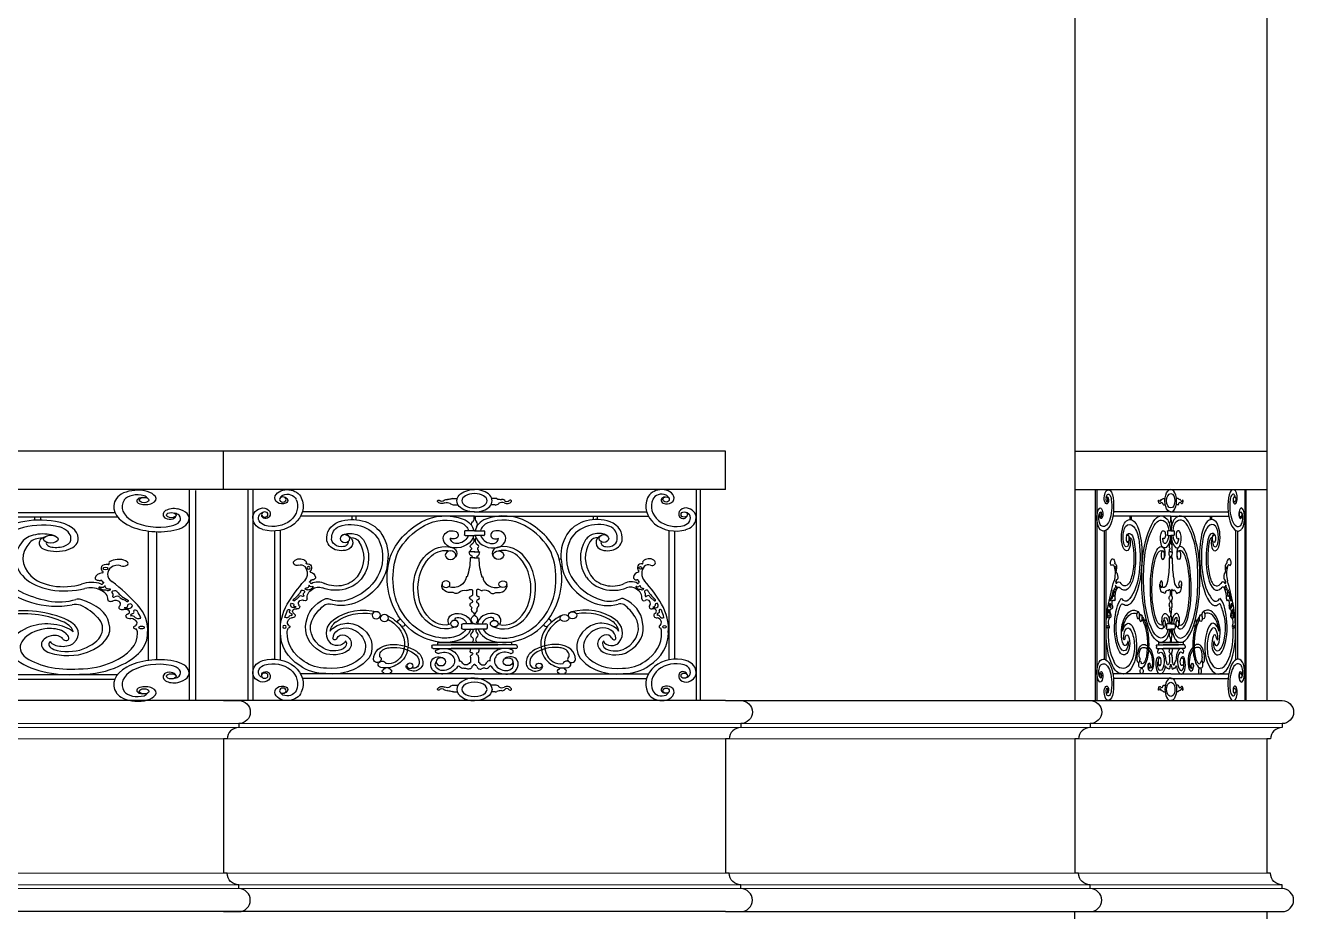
# Model space of a CAD drawing. Extents: x 185 to 567, y -69 to 170.
# Drawn here: x 257.541 to 260.845, y -15.636 to -13.326 of the extents above; entities that cross this region are included whole.
import ezdxf

# ---------------------------------------------------------------- set-up
doc = ezdxf.new("R2010")
doc.units = 0
doc.header["$LTSCALE"] = 0.25
doc.header["$MEASUREMENT"] = 0
doc.layers.get('0').update_dxf_attribs({"linetype": 'CONTINUOUS'})
for name, color, linetype in [('A-ELV 2', 21, 'CONTINUOUS'), ('A-ELV 6', 71, 'CONTINUOUS'), ('A-FerFroge', 156, 'CONTINUOUS')]:
    doc.layers.add(name, color=color, linetype=linetype)
doc.layers.add('A-KORNISH', color=8, linetype='CONTINUOUS', lineweight=9)

# ---------------------------------------------------------------- blocks, each defined once
blk = doc.blocks.new('htft')
blk.add_lwpolyline([(0, 0), (-0.04, 0, 1), (-0.04, -0.06), (-0.04, -0.07, -0.414214), (-0.01, -0.1), (0, -0.1)], format="xyb")
blk = doc.blocks.new('A$C50FD488D')
for p, q in [((0.209, -0.6483), (0.209, -0.1009)), ((0.2186, -0.0998), (0.2186, -0.6493)), ((1.1814, -0.0998), (1.1814, -0.6493)), ((1.191, -0.6483), (1.191, -0.1009)), ((0.6548, -0.123), (0.6628, -0.123)), ((0.7452, -0.123), (0.7372, -0.123)), ((0.6548, -0.1403), (0.6647, -0.1403)), ((0.7452, -0.1403), (0.7353, -0.1403)), ((0.7, -0.1578), (0.3264, -0.1578)), ((0.7, -0.1578), (1.0736, -0.1578)), ((0.7, -0.1694), (0.3225, -0.1694)), ((0.4338, -0.1694), (0.4338, -0.178)), ((0.4426, -0.1694), (0.4426, -0.1784)), ((0.7, -0.1694), (1.0775, -0.1694)), ((0.9574, -0.1694), (0.9574, -0.1784)), ((0.9662, -0.1694), (0.9662, -0.178)), ((0.2661, -0.2081), (0.2661, -0.5419)), ((0.2779, -0.2064), (0.2779, -0.5436)), ((0.6783, -0.2087), (0.6783, -0.2183)), ((0.7, -0.2072), (0.6798, -0.2072)), ((0.6798, -0.2197), (0.7, -0.2197)), ((0.7, -0.2072), (0.7202, -0.2072)), ((0.7202, -0.2197), (0.7, -0.2197)), ((0.7217, -0.2087), (0.7217, -0.2183)), ((1.1221, -0.2064), (1.1221, -0.5436)), ((1.1339, -0.2081), (1.1339, -0.5419)), ((0.7006, -0.2627), (0.6887, -0.2627)), ((0.695, -0.2742), (0.695, -0.2784)), ((0.6994, -0.2627), (0.7113, -0.2627)), ((0.705, -0.2742), (0.705, -0.2784)), ((0.5161, -0.2804), (0.5121, -0.2804)), ((0.7006, -0.2784), (0.6904, -0.2784)), ((0.6994, -0.2784), (0.7096, -0.2784)), ((0.8839, -0.2804), (0.8879, -0.2804)), ((0.5125, -0.2997), (0.5102, -0.2997)), ((0.8875, -0.2997), (0.8898, -0.2997)), ((0.6839, -0.3272), (0.6818, -0.3272)), ((0.7161, -0.3272), (0.7182, -0.3272)), ((0.6957, -0.3623), (0.6957, -0.3754)), ((0.7043, -0.3623), (0.7043, -0.3754)), ((0.6721, -0.4527), (0.6721, -0.4606)), ((0.7, -0.4498), (0.675, -0.4498)), ((0.7, -0.4498), (0.725, -0.4498)), ((0.7279, -0.4527), (0.7279, -0.4606)), ((0.675, -0.4635), (0.7, -0.4635)), ((0.725, -0.4635), (0.7, -0.4635)), ((0.6071, -0.508), (0.6071, -0.5113)), ((0.6101, -0.5051), (0.7, -0.5051)), ((0.6196, -0.4984), (0.7, -0.4984)), ((0.6196, -0.4984), (0.6196, -0.5051)), ((0.7, -0.4984), (0.6493, -0.4984)), ((0.7, -0.5051), (0.6493, -0.5051)), ((0.7, -0.4984), (0.7507, -0.4984)), ((0.7804, -0.4984), (0.7, -0.4984)), ((0.7, -0.5051), (0.7507, -0.5051)), ((0.7899, -0.5051), (0.7, -0.5051)), ((0.7804, -0.4984), (0.7804, -0.5051)), ((0.7929, -0.508), (0.7929, -0.5113)), ((0.6101, -0.5142), (0.7, -0.5142)), ((0.7, -0.5142), (0.6493, -0.5142)), ((0.6904, -0.5142), (0.6904, -0.5216)), ((0.7, -0.5142), (0.7507, -0.5142)), ((0.7899, -0.5142), (0.7, -0.5142)), ((0.7096, -0.5142), (0.7096, -0.5216)), ((0.6913, -0.5365), (0.6913, -0.5511)), ((0.7087, -0.5365), (0.7087, -0.5511)), ((0.6896, -0.5511), (0.6913, -0.5511)), ((0.7104, -0.5511), (0.7087, -0.5511)), ((0.7, -0.5806), (0.3225, -0.5806)), ((0.7, -0.5806), (1.0775, -0.5806)), ((0.7, -0.5922), (0.3264, -0.5922)), ((0.7, -0.5922), (1.0736, -0.5922)), ((0.6548, -0.6097), (0.6647, -0.6097)), ((0.7452, -0.6097), (0.7353, -0.6097)), ((0.6548, -0.627), (0.6628, -0.627)), ((0.7452, -0.627), (0.7372, -0.627))]:
    blk.add_line(p, q)
at = {"extrusion": (0, 0, -1)}
for centre, major_axis, ratio, start_param, end_param in [((0.2921, -0.1258), (-0.0261, 0), 0.986193, 0.359204, 1.773868), ((0.2934, -0.1324), (-0.0326, 0), 0.986193, 1.693369, 2.794993), ((0.7, -0.1293), (-0.0381, 0), 0.770201, 4.712389, 7.853982), ((0.2823, -0.1222), (0.0157, 0), 0.986193, 1.044957, 3.500797), ((0.2921, -0.1258), (0.014, 0), 0.986193, 3.500797, 4.101526), ((0.2934, -0.1324), (0.0205, 0), 0.986193, 4.240292, 5.936586), ((0.2858, -0.128), (-0.00887, 0), 0.986193, 1.609909, 4.186549), ((0.2625, -0.1436), (-0.0534, 0), 0.986193, 2.793121, 3.920657), ((0.2625, -0.1436), (-0.0655, 0), 0.986193, 2.793121, 3.920657), ((0.6222, -0.13), (-0.0028, 0), 0.986193, -0.347364, 2.45784), ((0.6295, -0.1254), (-0.00588, 0), 0.986193, 3.689898, 5.767627), ((0.6391, -0.1312), (-0.00547, 0), 0.986193, 0.548305, 1.353902), ((0.64, -0.1359), (0.0103, 0), 0.986193, 4.517077, 4.873859), ((0.6413, -0.1028), (0.0235, 0), 0.986193, 1.128208, 1.558447), ((0.6548, -0.1317), (0.00879, 0), 0.986193, 4.310092, 4.712389), ((0.7, -0.1293), (-0.0273, 0.0003), 0.684091, 4.704331, 7.845923), ((0.241, -0.1635), (0.0157, 0), 0.986193, 4.340517, 6.796357), ((0.6295, -0.1254), (-0.0114, 0), 0.986193, 4.153001, 5.767627), ((0.6406, -0.1429), (0.00954, 0), 0.986193, 4.147409, 5.443922), ((0.645, -0.138), (-0.00206, 0.00206), 1, 1.523847, 1.779943), ((0.6548, -0.1317), (0.00879, 0), 0.986193, 1.570796, 2.558971), ((0.2448, -0.173), (0.0261, 0), 0.986193, 2.925853, 4.340517), ((0.2448, -0.173), (0.014, 0), 0.986193, 3.739788, 4.340517), ((0.2447, -0.165), (0.00696, 0), 0.986193, 3.141593, 9.424778), ((0.6371, -0.2594), (0.092, 0), 0.986193, 4.113809, 5.142554), ((0.2516, -0.1742), (0.0326, 0), 0.986193, 1.904728, 3.006352), ((0.2516, -0.1742), (0.0205, 0), 0.986193, 1.904728, 3.601022), ((0.247, -0.1668), (0.00887, 0), 0.986193, 0.513172, 3.089812), ((0.2625, -0.1436), (-0.0534, 0), 0.986193, 3.920657, 5.048192), ((0.4243, -0.2245), (0.045, 0), 0.986193, 3.136144, 4.437415), ((0.4353, -0.2481), (-0.0711, 0), 0.986193, 1.239292, 2.685863), ((0.6371, -0.2594), (0.0807, 0), 0.986193, 4.113809, 5.142554), ((0.6588, -0.2128), (-0.04, 0), 0.986193, 2.000961, 2.99964), ((0.6844, -0.1751), (-0.0145, 0), 0.986193, 2.72718, 3.810715), ((0.2625, -0.1436), (-0.0655, 0), 0.986193, 3.920657, 5.048192), ((0.4243, -0.2245), (0.0343, 0), 0.986193, 3.117833, 4.149148), ((0.4308, -0.257), (-0.0667, 0), 0.986193, 1.189802, 2.81634), ((0.683, -0.3257), (-0.1734, 0), 0.986193, 0.307207, 0.972216), ((0.683, -0.3257), (0.1621, 0), 0.986193, 3.544055, 4.113809), ((0.6588, -0.2128), (-0.0287, 0), 0.986193, 2.000961, 2.94312), ((0.7044, -0.1907), (0.0109, 0), 0.986193, 2.526413, 3.810715), ((0.419, -0.2277), (0.0104, 0), 0.986193, 3.141593, 9.424778), ((0.4306, -0.2453), (0.0316, 0), 0.986193, 4.08399, 5.814843), ((0.4148, -0.2381), (-0.0213, 0), 0.986193, 1.766722, 4.073893), ((0.3935, -0.2713), (0.119, 0), 0.986193, -0.478494, 0.140238), ((0.6513, -0.2258), (-0.0189, 0), 0.986193, 0.23755, 1.917148), ((0.6541, -0.2182), (-0.0107, 0), 0.986193, 1.917148, 5.316293), ((0.6588, -0.2128), (0.04, 0), 0.986193, 0.177072, 1.662425), ((0.6588, -0.2128), (-0.0287, 0), 0.986193, 3.389621, 4.490786), ((0.6798, -0.2087), (0.00147, 0), 0.986193, 3.141593, 4.712389), ((0.6798, -0.2183), (0.00147, 0), 0.986193, 1.570796, 3.141593), ((0.411, -0.2282), (0.0318, 0), 0.986193, 1.02315, 3.250179), ((0.411, -0.2282), (0.0212, 0), 0.986193, 1.359839, 3.277918), ((0.4148, -0.2381), (0.0107, 0), 0.986193, -0.207114, 1.517375), ((0.4306, -0.2453), (0.021, 0), 0.986193, -1.540418, -0.468342), ((0.3646, -0.2783), (0.0949, 0), 0.986193, -0.468342, 0.502042), ((0.3646, -0.2783), (-0.1056, 0), 0.986193, 2.67325, 3.643635), ((0.3738, -0.2759), (-0.1269, 0), 0.986193, 2.81634, 3.559374), ((0.6575, -0.2273), (0.0253, 0), 0.986193, 1.662425, 3.379143), ((0.6618, -0.2272), (0.0138, 0), 0.986193, 1.325993, 3.162944), ((0.6833, -0.2323), (0.0155, 0), 0.986193, -0.501731, 0.918989), ((0.6372, -0.3587), (0, 0.1102), 0.634622, -1.455899, 0.198074), ((0.6441, -0.2665), (-0.0174, 0), 0.986193, 1.67343, 3.999532), ((0.6956, -0.2483), (0.00484, 0), 0.986193, 2.222604, 4.060581), ((0.6951, -0.2595), (0.00403, 0), 0.986193, 2.222604, 4.060581), ((0.691, -0.2542), (0.00273, 0), 0.986193, -0.918989, 0.918989), ((0.6364, -0.3304), (0, 0.168), 0.749863, 2.987054, 5.054443), ((0.7013, -0.2633), (-0.0127, 0), 0.986193, -1.050198, 0.054521), ((0.3143, -0.2907), (-0.0071, 0), 0.986193, 4.239124, 6.908824), ((0.3209, -0.2953), (0.0152, 0), 0.986193, 3.767232, 5.474069), ((0.2998, -0.3171), (0.0457, 0), 0.986193, -0.809116, -0.712984), ((0.3358, -0.2921), (0.00146, 0), 0.986193, 1.387681, 3.665061), ((0.3315, -0.2897), (-0.00351, 0), 0.986193, 2.51217, 3.665061), ((0.3376, -0.3017), (-0.00841, 0), 0.986193, 1.387681, 2.785357), ((0.3821, -0.2825), (0.1293, 0), 0.986193, 0.040903, 1.04538), ((0.5118, -0.2802), (0.1786, 0), 0.986193, -0.010351, 0.269948), ((0.3224, -0.3063), (-0.0107, 0), 0.986193, 1.097531, 2.553849), ((0.3036, -0.3187), (0.0334, 0), 0.986193, -0.587743, 0.619356), ((0.332, -0.3037), (-0.0144, 0), 0.986193, 2.785357, 3.792328), ((0.3445, -0.3136), (0.00147, 0), 0.986193, 1.906583, 3.426498), ((0.3456, -0.3139), (-0.00182, 0.00182), 1, 5.778964, 6.141834), ((0.3386, -0.3303), (0.0165, 0), 0.986193, -1.23501, -0.133651), ((0.3487, -0.3289), (-0.00629, 0), 0.986193, 3.007942, 4.929364), ((0.3985, -0.2966), (0.0669, 0), 0.986193, 0.502042, 2.015089), ((0.4005, -0.2989), (0.0534, 0), 0.986193, 0.481174, 2.075535), ((0.3828, -0.2799), (-0.117, 0), 0.986193, 3.559374, 4.361123), ((0.6534, -0.327), (0.0285, 0), 0.986193, 0.005829, 1.918893), ((0.6936, -0.5929), (-0.4456, 0), 0.986193, 0.456975, 0.619356), ((0.3437, -0.3407), (0.00156, 0), 0.986193, 2.393715, 4.557851), ((0.3389, -0.3451), (-0.00499, 0), 0.986193, 2.393715, 2.865382), ((0.3431, -0.3375), (0.00181, 0), 0.986193, -0.253663, 1.416259), ((0.3451, -0.3434), (-0.00147, 0), 0.986193, 4.095125, 6.006974), ((0.3466, -0.3366), (-0.00175, 0), 0.986193, -0.253663, 2.002078), ((0.36, -0.3641), (0.0243, 0), 0.986193, 4.095125, 5.362212), ((0.6372, -0.3581), (0, 0.1052), 0.664345, 2.792693, 4.826957), ((0.6481, -0.3501), (-0.0189, 0), 0.986193, 4.424307, 6.467477), ((0.6382, -0.3467), (0.00867, 0), 0.986193, 3.141593, 9.424778), ((0.2462, -0.3282), (0.0854, 0), 0.986193, 0.444529, 0.783696), ((0.3269, -0.3661), (-0.00411, 0), 0.986193, 0.444529, 3.917405), ((0.3359, -0.3583), (0.00328, 0), 0.986193, 1.056125, 3.391753), ((0.3327, -0.3493), (-0.0083, 0), 0.986193, 3.078791, 4.711877), ((0.3629, -0.3816), (-0.0264, 0), 0.986193, -0.122631, 0.984654), ((0.341, -0.3672), (-0.00708, 0), 0.986193, 1.056125, 1.960136), ((0.3461, -0.3481), (0.00514, 0), 0.986193, 1.224743, 3.000432), ((0.3617, -0.373), (-0.0219, 0), 0.986193, 0.60362, 0.944428), ((0.3483, -0.3542), (-0.00144, 0), 0.986193, 1.218517, 4.325141), ((0.3617, -0.373), (0.0189, 0), 0.986193, 3.923198, 5.156681), ((0.6777, -0.3759), (0.014, 0), 0.986193, 3.787884, 5.054616), ((0.6841, -0.3565), (-0.0067, 0), 0.986193, 3.987504, 4.964118), ((0.6917, -0.365), (-0.00484, 0), 0.986193, 0.845912, 2.529622), ((0.3271, -0.4011), (0.0209, 0), 0.986193, 3.756501, 4.081862), ((0.3066, -0.3735), (0.0138, 0), 0.986193, 0.400155, 0.940269), ((0.3231, -0.3804), (-0.00404, 0), 0.986193, 0.400155, 2.512824), ((0.3279, -0.3769), (0.00194, 0), 0.986193, -0.597423, 2.512824), ((0.3343, -0.3726), (-0.00575, 0), 0.986193, -0.597423, 0.701205), ((0.3323, -0.3853), (0.00445, 0), 0.986193, -0.122631, 2.184426), ((0.4137, -0.4531), (-0.0791, 0), 0.986193, 0.094175, 1.069333), ((0.3793, -0.3901), (0.00656, 0), 0.986193, 4.127294, 5.247131), ((0.4068, -0.3443), (0.0474, 0), 0.986193, 1.219531, 2.105538), ((0.6599, -0.3629), (-0.00819, 0), 0.986193, 3.762001, 5.60071), ((0.6934, -0.3825), (0.00433, 0), 0.986193, 1.875147, 4.408038), ((0.6904, -0.3729), (-0.00589, 0), 0.986193, 3.583441, 4.408038), ((0.4242, -0.4623), (0.1454, 0), 0.986193, 3.070847, 3.598568), ((0.3086, -0.4016), (-0.00766, 0), 0.986193, -0.544841, 0.757911), ((0.3031, -0.4013), (-0.00496, 0), 0.986193, 1.545099, 3.312198), ((0.3085, -0.3882), (-0.00191, 0), 0.986193, 3.7565, 6.59316), ((0.3112, -0.4027), (0.00326, 0), 0.986193, 1.079241, 3.312198), ((0.3154, -0.4058), (-0.00536, 0), 0.986193, 2.583833, 4.9735), ((0.3302, -0.3967), (-0.0121, 0), 0.986193, -0.557759, 0.436551), ((0.3256, -0.3946), (0.00706, 0), 0.986193, 3.578144, 5.326019), ((0.4591, -0.4875), (0.1219, 0), 0.986193, 3.626248, 3.961743), ((0.3829, -0.4142), (-0.0164, 0), 0.986193, 1.131987, 1.889406), ((0.4107, -0.3311), (-0.0723, 0), 0.986193, 4.186973, 5.030999), ((0.6963, -0.4005), (-0.00587, 0), 0.986193, -0.780965, 0.780965), ((0.6906, -0.3915), (0.00524, 0), 0.986193, -1.266445, 1.266445), ((0.4249, -0.4637), (-0.1398, 0), 0.986193, 0.223137, 0.363351), ((0.2968, -0.4152), (-0.00258, 0), 0.986193, 0.190764, 3.677531), ((0.3022, -0.4183), (-0.00375, 0), 0.986193, -1.206139, 0.535939), ((0.2993, -0.4259), (-0.00441, 0), 0.986193, 1.935454, 3.61259), ((0.3074, -0.4023), (-0.00629, 0), 0.986193, 3.685922, 5.738345), ((0.3122, -0.4176), (0.00705, 0), 0.986193, 2.192956, 4.9735), ((0.46, -0.5116), (-0.0986, 0), 0.986193, 0.847252, 1.876614), ((0.46, -0.5116), (-0.091, 0), 0.986193, 0.847252, 1.775558), ((0.4869, -0.4275), (0.00925, 0), 0.986193, 3.141593, 9.424778), ((0.6868, -0.4098), (0.00756, 0), 0.986193, -0.780965, -0.059676), ((0.706, -0.4126), (0.0121, 0), 0.986193, 2.301082, 3.417667), ((0.6942, -0.4256), (0.0055, 0), 0.986193, -0.84051, 0.965496), ((0.2922, -0.4288), (-0.00571, 0), 0.986193, 3.508652, 5.408534), ((0.3069, -0.4463), (0.0127, 0), 0.986193, 2.444401, 4.409658), ((0.3022, -0.4326), (-0.00495, 0), 0.986193, 0.367059, 1.782679), ((0.3044, -0.4283), (-0.00631, 0), 0.986193, 2.192956, 4.91313), ((0.4093, -0.4607), (0.0653, 0), 0.986193, 2.176291, 3.613177), ((0.4259, -0.4735), (-0.0471, 0), 0.986193, -0.551208, 0.847252), ((0.5044, -0.435), (0.00925, 0), 0.986193, 3.141593, 9.424778), ((0.46, -0.5116), (0.0986, 0), 0.986193, -1.051426, -0.604473), ((0.46, -0.5116), (0.091, 0), 0.986193, -0.95037, -0.604473), ((0.5419, -0.4474), (-0.00969, 0), 0.986193, 0.203134, 1.344916), ((0.6613, -0.4415), (-0.0187, 0), 0.986193, -0.611101, 1.440214), ((0.6625, -0.4377), (0.00464, 0), 0.986193, 1.87872, 4.710272), ((0.6629, -0.4536), (0.031, 0), 0.986193, 4.581806, 6.159658), ((0.6628, -0.4536), (0.0208, 0), 0.986193, 4.699759, 6.096997), ((0.7035, -0.4388), (-0.0108, 0), 0.986193, -0.769176, 0.965496), ((0.2876, -0.4578), (0.0038, 0), 0.986193, 3.141593, 9.424778), ((0.2959, -0.4577), (0.00362, 0), 0.986193, -1.200664, 1.691177), ((0.4093, -0.4607), (0.0759, 0), 0.986193, 2.176291, 3.342001), ((0.4259, -0.4735), (0.0395, 0), 0.986193, 3.247905, 3.988844), ((0.4246, -0.4926), (-0.0447, 0), 0.986193, 0.555033, 2.128552), ((0.4116, -0.5096), (0.0662, 0), 0.986193, -0.984044, 0.45567), ((0.4724, -0.5031), (0.0836, 0), 0.986193, -0.604473, 0.213243), ((0.5419, -0.4474), (0.00969, 0), 0.986193, 0.579329, 1.596479), ((0.675, -0.4527), (0.00294, 0), 0.986193, 3.141593, 4.712389), ((0.6938, -0.4481), (0.00262, 0), 0.986193, -0.769176, 0.769176), ((0.3853, -0.4756), (0.1062, 0), 0.986193, 2.22596, 3.172079), ((0.3854, -0.4756), (0.0917, 0), 0.986193, 2.216856, 3.176603), ((0.3217, -0.4709), (0.028, 0), 0.986193, 3.087824, 3.501086), ((0.4208, -0.4878), (-0.0279, 0), 0.986193, 0.006108, 1.81447), ((0.4143, -0.4918), (0.0135, 0), 0.986193, 3.494217, 5.041103), ((0.4116, -0.5096), (-0.0517, 0), 0.986193, 1.883649, 3.597263), ((0.4724, -0.5031), (-0.0759, 0), 0.986193, 2.537119, 3.56788), ((0.6447, -0.4482), (0.0501, 0), 0.986193, 0.31332, 1.348449), ((0.6504, -0.4512), (0.0333, 0), 0.986193, 0.38402, 1.030313), ((0.675, -0.4606), (-0.00294, 0), 0.986193, 4.712389, 6.283185), ((0.6997, -0.4788), (-0.00775, 0), 0.986193, -0.81588, 0.81588), ((0.689, -0.4676), (0.0079, 0), 0.986193, -0.546224, 0.81588), ((0.4021, -0.4879), (-0.0193, 0), 0.986193, 3.502327, 5.731977), ((0.3972, -0.4873), (0.00434, 0), 0.986193, -0.037495, 3.068222), ((0.4067, -0.5019), (0.0153, 0), 0.986193, -0.500246, 1.018559), ((0.4067, -0.5019), (-0.026, 0), 0.986193, 2.049556, 4.160152), ((0.6877, -0.4914), (0.00973, 0), 0.986193, -0.81588, 0.81588), ((0.3943, -0.4821), (0.0389, 0), 0.986193, 1.018559, 2.176291), ((0.5195, -0.5424), (-0.0388, 0), 0.986193, -0.010266, 1.508225), ((0.5198, -0.5432), (-0.0319, 0), 0.986193, 1.15152, 1.500262), ((0.5243, -0.5808), (-0.0781, 0), 0.986193, 1.477321, 2.262749), ((0.5243, -0.5808), (-0.0704, 0), 0.986193, 1.477321, 2.262749), ((0.6101, -0.508), (0.00294, 0), 0.986193, 3.141593, 4.712389), ((0.6101, -0.5113), (-0.00294, 0), 0.986193, 4.712389, 6.283185), ((0.6335, -0.5468), (0.0332, 0), 0.986193, 4.187766, 6.285251), ((0.3943, -0.4821), (0.0496, 0), 0.986193, 1.018559, 2.176291), ((0.3915, -0.4865), (-0.081, 0), 0.986193, 3.748469, 4.870759), ((0.5144, -0.5326), (-0.02, 0), 0.986193, -0.153938, 1.183318), ((0.4992, -0.5119), (-0.0556, 0), 0.986193, 3.300043, 4.143488), ((0.5501, -0.55), (0.0298, 0), 0.986193, -0.875887, -0.023874), ((0.5501, -0.55), (-0.0375, 0), 0.986193, 2.265705, 3.10214), ((0.6209, -0.5218), (-0.00525, 0), 0.986193, 4.527174, 6.98995), ((0.6335, -0.5468), (-0.0233, 0), 0.986193, 1.046173, 3.586786), ((0.695, -0.5214), (0.00463, 0), 0.986193, 1.620238, 3.108149), ((0.6976, -0.5357), (-0.00637, 0), 0.986193, -0.119702, 1.112412), ((0.6938, -0.528), (-0.00233, 0), 0.986193, 2.029181, 4.254004), ((0.2516, -0.5758), (-0.0326, 0), 0.986193, 0.13524, 1.236864), ((0.2625, -0.6064), (0.0655, 0), 0.986193, 4.376586, 5.504121), ((0.2625, -0.6064), (0.0534, 0), 0.986193, 4.376586, 5.504121), ((0.3775, -0.4944), (-0.072, 0), 0.986193, 4.695569, 5.430246), ((0.3915, -0.4868), (0.0953, 0), 0.986193, 0.581027, 1.717764), ((0.4892, -0.5422), (-0.00856, 0), 0.986193, 2.258777, 6.210372), ((0.4995, -0.5557), (-0.00856, 0), 0.986193, -1.220497, 2.8792), ((0.5138, -0.5305), (-0.0241, 0), 0.986193, 4.01445, 4.96415), ((0.4992, -0.5119), (-0.0479, 0), 0.986193, 3.629804, 4.033873), ((0.566, -0.5518), (-0.0143, 0), 0.986193, 2.957403, 4.232351), ((0.566, -0.5518), (0.0219, 0), 0.986193, -0.154706, 1.090758), ((0.6303, -0.5559), (0.0253, 0), 0.986193, 1.521268, 3.60072), ((0.6223, -0.5518), (-0.0163, 0), 0.986193, 0.44789, 2.354725), ((0.6309, -0.5559), (0.0159, 0), 0.986193, 1.544729, 3.589483), ((0.6682, -0.5516), (-0.00509, 0), 0.986193, 1.277223, 2.908786), ((0.6815, -0.5485), (0.00856, 0), 0.986193, 0.31267, 2.908786), ((0.2516, -0.5758), (0.0205, 0), 0.986193, 2.682163, 4.378457), ((0.2625, -0.6064), (-0.0655, 0), 0.986193, 2.362528, 3.490064), ((0.3775, -0.4944), (-0.0865, 0), 0.986193, 4.712389, 5.430246), ((0.5067, -0.5257), (0.0397, 0), 0.986193, 0.971295, 1.828835), ((0.4978, -0.5619), (0.0086, 0), 0.986193, 0.273969, 1.011735), ((0.5225, -0.5619), (-0.0086, 0), 0.986193, -1.011735, -0.273969), ((0.5604, -0.5612), (0.00859, 0), 0.986193, 2.449744, 4.261139), ((0.56, -0.5594), (0.00684, 0), 0.986193, 3.141593, 9.424778), ((0.5677, -0.5552), (-0.0181, 0), 0.986193, 4.232351, 5.591336), ((0.5677, -0.5552), (0.0104, 0), 0.986193, 1.090758, 1.92466), ((0.6306, -0.5454), (-0.0265, 0), 0.986193, 3.586786, 4.686322), ((0.6319, -0.5465), (0.0348, 0), 0.986193, 0.432203, 1.57951), ((0.6335, -0.5468), (0.0233, 0.0233), 1, 1.165751, 1.225211), ((0.6629, -0.5649), (0.00605, 0), 0.986193, -1.339211, -0.50515), ((0.675, -0.5583), (0.00781, 0), 0.986193, 1.353928, 2.636442), ((0.6789, -0.5753), (0.00989, 0), 0.986193, 4.495521, 5.311814), ((0.6873, -0.5607), (-0.00726, 0), 0.986193, 3.205723, 5.116798), ((0.6979, -0.5614), (0.00336, 0), 0.986193, 3.205723, 4.562542), ((0.6971, -0.5559), (-0.00221, 0), 0.986193, 3.148587, 4.562542), ((0.7005, -0.5558), (0.000869, 0.000869), 1, 3.843332, 5.068991), ((0.2448, -0.577), (-0.0261, 0), 0.986193, -1.198924, 0.21574), ((0.2448, -0.577), (-0.014, 0), 0.986193, -1.198924, -0.598195), ((0.241, -0.5865), (-0.0157, 0), 0.986193, 2.628421, 5.084261), ((0.2447, -0.585), (0.00696, 0), 0.986193, 3.141593, 9.424778), ((0.247, -0.5832), (-0.00887, 0), 0.986193, 0.05178, 2.628421), ((0.2625, -0.6064), (0.0534, 0), 0.986193, -0.779064, 0.348471), ((0.5049, -0.5732), (0.00492, 0), 0.986193, 2.129858, 4.153328), ((0.5001, -0.5809), (-0.00425, 0), 0.986193, 2.129858, 3.088852), ((0.5201, -0.5809), (-0.00425, 0), 0.986193, 0.05274, 1.011735), ((0.5153, -0.5732), (-0.00492, 0), 0.986193, 2.129858, 4.153328), ((0.7, -0.6207), (-0.0381, 0), 0.770201, 7.853982, 10.995574), ((0.7, -0.6207), (-0.0273, 0.0003), 0.684091, 1.562738, 4.704331), ((0.2823, -0.6278), (-0.0157, 0), 0.986193, -0.359204, 2.096636), ((0.284, -0.6242), (0.00696, 0), 0.986193, 3.141593, 9.424778), ((0.2858, -0.622), (0.00887, 0), 0.986193, -1.044957, 1.531684), ((0.6222, -0.62), (0.0028, 0), 0.986193, 0.683753, 3.488957), ((0.6295, -0.6246), (0.0114, 0), 0.986193, 3.657151, 5.271777), ((0.6295, -0.6246), (0.00588, 0), 0.986193, 3.657151, 5.73488), ((0.6391, -0.6188), (0.00547, 0), 0.986193, 1.78769, 2.593288), ((0.6406, -0.6071), (0.00954, 0), 0.986193, 0.839263, 2.135776), ((0.64, -0.6141), (0.0103, 0), 0.986193, 1.409326, 1.766108), ((0.645, -0.612), (0.00206, 0.00206), 1, 1.36165, 1.617745), ((0.6548, -0.6183), (-0.00879, 0), 0.986193, 0.582622, 1.570796), ((0.2921, -0.6242), (0.0261, 0), 0.986193, 1.367724, 2.782388), ((0.2921, -0.6242), (-0.014, 0), 0.986193, -0.959933, -0.359204), ((0.2934, -0.6176), (-0.0205, 0), 0.986193, 3.488192, 5.184486), ((0.2934, -0.6176), (0.0326, 0), 0.986193, 0.3466, 1.448224), ((0.6413, -0.6472), (0.0235, 0), 0.986193, -1.558447, -1.128208), ((0.6548, -0.6183), (0.00879, 0), 0.986193, 1.570796, 1.973093)]:
    blk.add_ellipse(centre, major_axis=major_axis, ratio=ratio, start_param=start_param, end_param=end_param, dxfattribs=at)
for centre, major_axis, ratio, start_param, end_param in [((0.7, -0.1293), (0.0381, 0), 0.770201, 4.712389, 7.853982), ((1.1066, -0.1324), (0.0326, 0), 0.986193, 1.693369, 2.794993), ((1.1079, -0.1258), (0.0261, 0), 0.986193, 0.359204, 1.773868), ((0.7, -0.1293), (0.0273, 0.0003), 0.684091, 4.704331, 7.845923), ((0.7452, -0.1317), (-0.00879, 0), 0.986193, 4.310092, 4.712389), ((0.7587, -0.1028), (-0.0235, 0), 0.986193, 1.128208, 1.558447), ((0.76, -0.1359), (-0.0103, 0), 0.986193, 4.517077, 4.873859), ((0.7609, -0.1312), (0.00547, 0), 0.986193, 0.548305, 1.353902), ((0.7705, -0.1254), (0.00588, 0), 0.986193, 3.689898, 5.767627), ((0.7778, -0.13), (0.0028, 0), 0.986193, -0.347364, 2.45784), ((1.1375, -0.1436), (0.0655, 0), 0.986193, 2.793121, 3.920657), ((1.1375, -0.1436), (0.0534, 0), 0.986193, 2.793121, 3.920657), ((1.1066, -0.1324), (-0.0205, 0), 0.986193, 4.240292, 5.936586), ((1.1142, -0.128), (0.00887, 0), 0.986193, 1.609909, 4.186549), ((1.1177, -0.1222), (-0.0157, 0), 0.986193, 1.044957, 3.500797), ((1.1079, -0.1258), (-0.014, 0), 0.986193, 3.500797, 4.101526), ((0.7452, -0.1317), (-0.00879, 0), 0.986193, 1.570796, 2.558971), ((0.755, -0.138), (0.00206, 0.00206), 1, 1.523847, 1.779943), ((0.7594, -0.1429), (-0.00954, 0), 0.986193, 4.147409, 5.443922), ((0.7705, -0.1254), (0.0114, 0), 0.986193, 4.153001, 5.767627), ((1.159, -0.1635), (-0.0157, 0), 0.986193, 4.340517, 6.796357), ((0.7629, -0.2594), (-0.092, 0), 0.986193, 4.113809, 5.142554), ((1.1553, -0.165), (-0.00696, 0), 0.986193, 3.141593, 9.424778), ((1.1552, -0.173), (-0.014, 0), 0.986193, 3.739788, 4.340517), ((1.1552, -0.173), (-0.0261, 0), 0.986193, 2.925853, 4.340517), ((0.7156, -0.1751), (0.0145, 0), 0.986193, 2.72718, 3.810715), ((0.7412, -0.2128), (0.04, 0), 0.986193, 2.000961, 2.99964), ((0.7629, -0.2594), (-0.0807, 0), 0.986193, 4.113809, 5.142554), ((0.9647, -0.2481), (0.0711, 0), 0.986193, 1.239292, 2.685863), ((0.9757, -0.2245), (-0.045, 0), 0.986193, 3.136144, 4.437415), ((1.1375, -0.1436), (0.0534, 0), 0.986193, 3.920657, 5.048192), ((1.153, -0.1668), (-0.00887, 0), 0.986193, 0.513172, 3.089812), ((1.1484, -0.1742), (-0.0205, 0), 0.986193, 1.904728, 3.601022), ((1.1484, -0.1742), (-0.0326, 0), 0.986193, 1.904728, 3.006352), ((0.6956, -0.1907), (-0.0109, 0), 0.986193, 2.526413, 3.810715), ((0.7412, -0.2128), (0.0287, 0), 0.986193, 2.000961, 2.94312), ((0.717, -0.3257), (-0.1621, 0), 0.986193, 3.544055, 4.113809), ((0.717, -0.3257), (0.1734, 0), 0.986193, 0.307207, 0.972216), ((0.9692, -0.257), (0.0667, 0), 0.986193, 1.189802, 2.81634), ((0.9757, -0.2245), (-0.0343, 0), 0.986193, 3.117833, 4.149148), ((1.1375, -0.1436), (0.0655, 0), 0.986193, 3.920657, 5.048192), ((0.7412, -0.2128), (-0.04, 0), 0.986193, 0.177072, 1.662425), ((0.7412, -0.2128), (0.0287, 0), 0.986193, 3.389621, 4.490786), ((0.7202, -0.2087), (-0.00147, 0), 0.986193, 3.141593, 4.712389), ((0.7202, -0.2183), (-0.00147, 0), 0.986193, 1.570796, 3.141593), ((0.7459, -0.2182), (0.0107, 0), 0.986193, 1.917148, 5.316293), ((0.7487, -0.2258), (0.0189, 0), 0.986193, 0.23755, 1.917148), ((1.0065, -0.2713), (-0.119, 0), 0.986193, -0.478494, 0.140238), ((0.9694, -0.2453), (-0.0316, 0), 0.986193, 4.08399, 5.814843), ((0.9852, -0.2381), (0.0213, 0), 0.986193, 1.766722, 4.073893), ((0.981, -0.2277), (-0.0104, 0), 0.986193, 3.141593, 9.424778), ((0.7167, -0.2323), (-0.0155, 0), 0.986193, -0.501731, 0.918989), ((0.7382, -0.2272), (-0.0138, 0), 0.986193, 1.325993, 3.162944), ((0.7425, -0.2273), (-0.0253, 0), 0.986193, 1.662425, 3.379143), ((1.0262, -0.2759), (0.1269, 0), 0.986193, 2.81634, 3.559374), ((1.0354, -0.2783), (0.1056, 0), 0.986193, 2.67325, 3.643635), ((1.0354, -0.2783), (-0.0949, 0), 0.986193, -0.468342, 0.502042), ((0.9694, -0.2453), (-0.021, 0), 0.986193, -1.540418, -0.468342), ((0.989, -0.2282), (-0.0318, 0), 0.986193, 1.02315, 3.250179), ((0.9852, -0.2381), (-0.0107, 0), 0.986193, -0.207114, 1.517375), ((0.989, -0.2282), (-0.0212, 0), 0.986193, 1.359839, 3.277918), ((0.709, -0.2542), (-0.00273, 0), 0.986193, -0.918989, 0.918989), ((0.7044, -0.2483), (-0.00484, 0), 0.986193, 2.222604, 4.060581), ((0.7049, -0.2595), (-0.00403, 0), 0.986193, 2.222604, 4.060581), ((0.7559, -0.2665), (0.0174, 0), 0.986193, 1.67343, 3.999532), ((0.7628, -0.3587), (0, 0.1102), 0.634622, -1.455899, 0.198074), ((0.6987, -0.2633), (0.0127, 0), 0.986193, -1.050198, 0.054521), ((0.7636, -0.3304), (0, 0.168), 0.749863, 2.987054, 5.054443), ((0.8882, -0.2802), (-0.1786, 0), 0.986193, -0.010351, 0.269948), ((1.0179, -0.2825), (-0.1293, 0), 0.986193, 0.040903, 1.04538), ((1.0624, -0.3017), (0.00841, 0), 0.986193, 1.387681, 2.785357), ((1.0642, -0.2921), (-0.00146, 0), 0.986193, 1.387681, 3.665061), ((1.0685, -0.2897), (0.00351, 0), 0.986193, 2.51217, 3.665061), ((1.1002, -0.3171), (-0.0457, 0), 0.986193, -0.809116, -0.712984), ((1.0791, -0.2953), (-0.0152, 0), 0.986193, 3.767232, 5.474069), ((1.0857, -0.2907), (0.0071, 0), 0.986193, 4.239124, 6.908824), ((1.068, -0.3037), (0.0144, 0), 0.986193, 2.785357, 3.792328), ((1.0964, -0.3187), (-0.0334, 0), 0.986193, -0.587743, 0.619356), ((1.0776, -0.3063), (0.0107, 0), 0.986193, 1.097531, 2.553849), ((0.7466, -0.327), (-0.0285, 0), 0.986193, 0.005829, 1.918893), ((1.0172, -0.2799), (0.117, 0), 0.986193, 3.559374, 4.361123), ((1.0015, -0.2966), (-0.0669, 0), 0.986193, 0.502042, 2.015089), ((0.9995, -0.2989), (-0.0534, 0), 0.986193, 0.481174, 2.075535), ((1.0513, -0.3289), (0.00629, 0), 0.986193, 3.007942, 4.929364), ((1.0614, -0.3303), (-0.0165, 0), 0.986193, -1.23501, -0.133651), ((1.0555, -0.3136), (-0.00147, 0), 0.986193, 1.906583, 3.426498), ((1.0544, -0.3139), (0.00182, 0.00182), 1, 5.778964, 6.141834), ((0.7628, -0.3581), (0, 0.1052), 0.664345, 2.792693, 4.826957), ((0.7519, -0.3501), (0.0189, 0), 0.986193, 4.424307, 6.467477), ((0.7618, -0.3467), (-0.00867, 0), 0.986193, 3.141593, 9.424778), ((1.04, -0.3641), (-0.0243, 0), 0.986193, 4.095125, 5.362212), ((1.0534, -0.3366), (0.00175, 0), 0.986193, -0.253663, 2.002078), ((1.0549, -0.3434), (0.00147, 0), 0.986193, 4.095125, 6.006974), ((1.0569, -0.3375), (-0.00181, 0), 0.986193, -0.253663, 1.416259), ((1.0611, -0.3451), (0.00499, 0), 0.986193, 2.393715, 2.865382), ((1.0563, -0.3407), (-0.00156, 0), 0.986193, 2.393715, 4.557851), ((0.7064, -0.5929), (0.4456, 0), 0.986193, 0.456975, 0.619356), ((0.7083, -0.365), (0.00484, 0), 0.986193, 0.845912, 2.529622), ((0.7159, -0.3565), (0.0067, 0), 0.986193, 3.987504, 4.964118), ((0.7223, -0.3759), (-0.014, 0), 0.986193, 3.787884, 5.054616), ((1.0383, -0.373), (-0.0189, 0), 0.986193, 3.923198, 5.156681), ((1.0517, -0.3542), (0.00144, 0), 0.986193, 1.218517, 4.325141), ((1.0383, -0.373), (0.0219, 0), 0.986193, 0.60362, 0.944428), ((1.0371, -0.3816), (0.0264, 0), 0.986193, -0.122631, 0.984654), ((1.0539, -0.3481), (-0.00514, 0), 0.986193, 1.224743, 3.000432), ((1.059, -0.3672), (0.00708, 0), 0.986193, 1.056125, 1.960136), ((1.0673, -0.3493), (0.0083, 0), 0.986193, 3.078791, 4.711877), ((1.0641, -0.3583), (-0.00328, 0), 0.986193, 1.056125, 3.391753), ((1.0731, -0.3661), (0.00411, 0), 0.986193, 0.444529, 3.917405), ((1.1538, -0.3282), (-0.0854, 0), 0.986193, 0.444529, 0.783696), ((0.7096, -0.3729), (0.00589, 0), 0.986193, 3.583441, 4.408038), ((0.7066, -0.3825), (-0.00433, 0), 0.986193, 1.875147, 4.408038), ((0.7401, -0.3629), (0.00819, 0), 0.986193, 3.762001, 5.60071), ((0.9932, -0.3443), (-0.0474, 0), 0.986193, 1.219531, 2.105538), ((1.0207, -0.3901), (-0.00656, 0), 0.986193, 4.127294, 5.247131), ((0.9863, -0.4531), (0.0791, 0), 0.986193, 0.094175, 1.069333), ((1.0677, -0.3853), (-0.00445, 0), 0.986193, -0.122631, 2.184426), ((1.0721, -0.3769), (-0.00194, 0), 0.986193, -0.597423, 2.512824), ((1.0657, -0.3726), (0.00575, 0), 0.986193, -0.597423, 0.701205), ((1.0769, -0.3804), (0.00404, 0), 0.986193, 0.400155, 2.512824), ((1.0934, -0.3735), (-0.0138, 0), 0.986193, 0.400155, 0.940269), ((1.0729, -0.4011), (-0.0209, 0), 0.986193, 3.756501, 4.081862), ((0.7094, -0.3915), (-0.00524, 0), 0.986193, -1.266445, 1.266445), ((0.7037, -0.4005), (0.00587, 0), 0.986193, -0.780965, 0.780965), ((0.9893, -0.3311), (0.0723, 0), 0.986193, 4.186973, 5.030999), ((1.0171, -0.4142), (0.0164, 0), 0.986193, 1.131987, 1.889406), ((0.9409, -0.4875), (-0.1219, 0), 0.986193, 3.626248, 3.961743), ((1.0744, -0.3946), (-0.00706, 0), 0.986193, 3.578144, 5.326019), ((1.0846, -0.4058), (0.00536, 0), 0.986193, 2.583833, 4.9735), ((1.0698, -0.3967), (0.0121, 0), 0.986193, -0.557759, 0.436551), ((1.0888, -0.4027), (-0.00326, 0), 0.986193, 1.079241, 3.312198), ((1.0915, -0.3882), (0.00191, 0), 0.986193, 3.7565, 6.59316), ((1.0969, -0.4013), (0.00496, 0), 0.986193, 1.545099, 3.312198), ((1.0914, -0.4016), (0.00766, 0), 0.986193, -0.544841, 0.757911), ((0.9758, -0.4623), (-0.1454, 0), 0.986193, 3.070847, 3.598568), ((0.7058, -0.4256), (-0.0055, 0), 0.986193, -0.84051, 0.965496), ((0.694, -0.4126), (-0.0121, 0), 0.986193, 2.301082, 3.417667), ((0.7132, -0.4098), (-0.00756, 0), 0.986193, -0.780965, -0.059676), ((0.9131, -0.4275), (-0.00925, 0), 0.986193, 3.141593, 9.424778), ((0.94, -0.5116), (0.0986, 0), 0.986193, 0.847252, 1.876614), ((0.94, -0.5116), (0.091, 0), 0.986193, 0.847252, 1.775558), ((1.0878, -0.4176), (-0.00705, 0), 0.986193, 2.192956, 4.9735), ((1.0926, -0.4023), (0.00629, 0), 0.986193, 3.685922, 5.738345), ((1.1007, -0.4259), (0.00441, 0), 0.986193, 1.935454, 3.61259), ((1.0978, -0.4183), (0.00375, 0), 0.986193, -1.206139, 0.535939), ((1.1032, -0.4152), (0.00258, 0), 0.986193, 0.190764, 3.677531), ((0.9751, -0.4637), (0.1398, 0), 0.986193, 0.223137, 0.363351), ((0.6965, -0.4388), (0.0108, 0), 0.986193, -0.769176, 0.965496), ((0.7371, -0.4536), (-0.031, 0), 0.986193, 4.581806, 6.159658), ((0.7372, -0.4536), (-0.0208, 0), 0.986193, 4.699759, 6.096997), ((0.7375, -0.4377), (-0.00464, 0), 0.986193, 1.87872, 4.710272), ((0.7387, -0.4415), (0.0187, 0), 0.986193, -0.611101, 1.440214), ((0.94, -0.5116), (-0.0986, 0), 0.986193, -1.051426, -0.604473), ((0.8581, -0.4474), (0.00969, 0), 0.986193, 0.203134, 1.344916), ((0.94, -0.5116), (-0.091, 0), 0.986193, -0.95037, -0.604473), ((0.8956, -0.435), (-0.00925, 0), 0.986193, 3.141593, 9.424778), ((0.9741, -0.4735), (0.0471, 0), 0.986193, -0.551208, 0.847252), ((0.9907, -0.4607), (-0.0653, 0), 0.986193, 2.176291, 3.613177), ((1.0956, -0.4283), (0.00631, 0), 0.986193, 2.192956, 4.91313), ((1.0978, -0.4326), (0.00495, 0), 0.986193, 0.367059, 1.782679), ((1.0931, -0.4463), (-0.0127, 0), 0.986193, 2.444401, 4.409658), ((1.1078, -0.4288), (0.00571, 0), 0.986193, 3.508652, 5.408534), ((0.7062, -0.4481), (-0.00262, 0), 0.986193, -0.769176, 0.769176), ((0.725, -0.4527), (-0.00294, 0), 0.986193, 3.141593, 4.712389), ((0.9276, -0.5031), (-0.0836, 0), 0.986193, -0.604473, 0.213243), ((0.8581, -0.4474), (-0.00969, 0), 0.986193, 0.579329, 1.596479), ((0.9884, -0.5096), (-0.0662, 0), 0.986193, -0.984044, 0.45567), ((0.9754, -0.4926), (0.0447, 0), 0.986193, 0.555033, 2.128552), ((0.9741, -0.4735), (-0.0395, 0), 0.986193, 3.247905, 3.988844), ((0.9907, -0.4607), (-0.0759, 0), 0.986193, 2.176291, 3.342001), ((1.1041, -0.4577), (-0.00362, 0), 0.986193, -1.200664, 1.691177), ((1.1124, -0.4578), (-0.0038, 0), 0.986193, 3.141593, 9.424778), ((0.711, -0.4676), (-0.0079, 0), 0.986193, -0.546224, 0.81588), ((0.7003, -0.4788), (0.00775, 0), 0.986193, -0.81588, 0.81588), ((0.7553, -0.4482), (-0.0501, 0), 0.986193, 0.31332, 1.348449), ((0.7496, -0.4512), (-0.0333, 0), 0.986193, 0.38402, 1.030313), ((0.725, -0.4606), (0.00294, 0), 0.986193, 4.712389, 6.283185), ((0.9276, -0.5031), (0.0759, 0), 0.986193, 2.537119, 3.56788), ((0.9884, -0.5096), (0.0517, 0), 0.986193, 1.883649, 3.597263), ((0.9792, -0.4878), (0.0279, 0), 0.986193, 0.006108, 1.81447), ((0.9857, -0.4918), (-0.0135, 0), 0.986193, 3.494217, 5.041103), ((1.0146, -0.4756), (-0.0917, 0), 0.986193, 2.216856, 3.176603), ((1.0147, -0.4756), (-0.1062, 0), 0.986193, 2.22596, 3.172079), ((1.0783, -0.4709), (-0.028, 0), 0.986193, 3.087824, 3.501086), ((0.7123, -0.4914), (-0.00973, 0), 0.986193, -0.81588, 0.81588), ((0.9933, -0.5019), (0.026, 0), 0.986193, 2.049556, 4.160152), ((0.9933, -0.5019), (-0.0153, 0), 0.986193, -0.500246, 1.018559), ((0.9979, -0.4879), (0.0193, 0), 0.986193, 3.502327, 5.731977), ((1.0028, -0.4873), (-0.00434, 0), 0.986193, -0.037495, 3.068222), ((0.7665, -0.5468), (-0.0332, 0), 0.986193, 4.187766, 6.285251), ((0.7899, -0.508), (-0.00294, 0), 0.986193, 3.141593, 4.712389), ((0.7899, -0.5113), (0.00294, 0), 0.986193, 4.712389, 6.283185), ((0.8757, -0.5808), (0.0781, 0), 0.986193, 1.477321, 2.262749), ((0.8757, -0.5808), (0.0704, 0), 0.986193, 1.477321, 2.262749), ((0.8802, -0.5432), (0.0319, 0), 0.986193, 1.15152, 1.500262), ((0.8805, -0.5424), (0.0388, 0), 0.986193, -0.010266, 1.508225), ((1.0057, -0.4821), (-0.0389, 0), 0.986193, 1.018559, 2.176291), ((0.7062, -0.528), (0.00233, 0), 0.986193, 2.029181, 4.254004), ((0.705, -0.5214), (-0.00463, 0), 0.986193, 1.620238, 3.108149), ((0.7024, -0.5357), (0.00637, 0), 0.986193, -0.119702, 1.112412), ((0.7665, -0.5468), (0.0233, 0), 0.986193, 1.046173, 3.586786), ((0.7791, -0.5218), (0.00525, 0), 0.986193, 4.527174, 6.98995), ((0.8499, -0.55), (0.0375, 0), 0.986193, 2.265705, 3.10214), ((0.8499, -0.55), (-0.0298, 0), 0.986193, -0.875887, -0.023874), ((0.9008, -0.5119), (0.0556, 0), 0.986193, 3.300043, 4.143488), ((0.8856, -0.5326), (0.02, 0), 0.986193, -0.153938, 1.183318), ((1.0085, -0.4865), (0.081, 0), 0.986193, 3.748469, 4.870759), ((1.0057, -0.4821), (-0.0496, 0), 0.986193, 1.018559, 2.176291), ((0.7185, -0.5485), (-0.00856, 0), 0.986193, 0.31267, 2.908786), ((0.7318, -0.5516), (0.00509, 0), 0.986193, 1.277223, 2.908786), ((0.7777, -0.5518), (0.0163, 0), 0.986193, 0.44789, 2.354725), ((0.7697, -0.5559), (-0.0253, 0), 0.986193, 1.521268, 3.60072), ((0.7691, -0.5559), (-0.0159, 0), 0.986193, 1.544729, 3.589483), ((0.834, -0.5518), (-0.0219, 0), 0.986193, -0.154706, 1.090758), ((0.834, -0.5518), (0.0143, 0), 0.986193, 2.957403, 4.232351), ((0.9008, -0.5119), (0.0479, 0), 0.986193, 3.629804, 4.033873), ((0.8862, -0.5305), (0.0241, 0), 0.986193, 4.01445, 4.96415), ((0.9005, -0.5557), (0.00856, 0), 0.986193, -1.220497, 2.8792), ((0.9108, -0.5422), (0.00856, 0), 0.986193, 2.258777, 6.210372), ((1.0085, -0.4868), (-0.0953, 0), 0.986193, 0.581027, 1.717764), ((1.0225, -0.4944), (0.072, 0), 0.986193, 4.695569, 5.430246), ((1.1375, -0.6064), (-0.0655, 0), 0.986193, 4.376586, 5.504121), ((1.1375, -0.6064), (-0.0534, 0), 0.986193, 4.376586, 5.504121), ((1.1484, -0.5758), (0.0326, 0), 0.986193, 0.13524, 1.236864), ((0.6995, -0.5558), (-0.000869, 0.000869), 1, 3.843332, 5.068991), ((0.7029, -0.5559), (0.00221, 0), 0.986193, 3.148587, 4.562542), ((0.7021, -0.5614), (-0.00336, 0), 0.986193, 3.205723, 4.562542), ((0.7127, -0.5607), (0.00726, 0), 0.986193, 3.205723, 5.116798), ((0.7211, -0.5753), (-0.00989, 0), 0.986193, 4.495521, 5.311814), ((0.725, -0.5583), (-0.00781, 0), 0.986193, 1.353928, 2.636442), ((0.7371, -0.5649), (-0.00605, 0), 0.986193, -1.339211, -0.50515), ((0.7665, -0.5468), (-0.0233, 0.0233), 1, 1.165751, 1.225211), ((0.7681, -0.5465), (-0.0348, 0), 0.986193, 0.432203, 1.57951), ((0.7694, -0.5454), (0.0265, 0), 0.986193, 3.586786, 4.686322), ((0.8323, -0.5552), (0.0181, 0), 0.986193, 4.232351, 5.591336), ((0.8323, -0.5552), (-0.0104, 0), 0.986193, 1.090758, 1.92466), ((0.84, -0.5594), (-0.00684, 0), 0.986193, 3.141593, 9.424778), ((0.8396, -0.5612), (-0.00859, 0), 0.986193, 2.449744, 4.261139), ((0.8933, -0.5257), (-0.0397, 0), 0.986193, 0.971295, 1.828835), ((0.8775, -0.5619), (0.0086, 0), 0.986193, -1.011735, -0.273969), ((0.9022, -0.5619), (-0.0086, 0), 0.986193, 0.273969, 1.011735), ((1.0225, -0.4944), (0.0865, 0), 0.986193, 4.712389, 5.430246), ((1.1375, -0.6064), (0.0655, 0), 0.986193, 2.362528, 3.490064), ((1.1484, -0.5758), (-0.0205, 0), 0.986193, 2.682163, 4.378457), ((0.8847, -0.5732), (0.00492, 0), 0.986193, 2.129858, 4.153328), ((0.8799, -0.5809), (0.00425, 0), 0.986193, 0.05274, 1.011735), ((0.8999, -0.5809), (0.00425, 0), 0.986193, 2.129858, 3.088852), ((0.8951, -0.5732), (-0.00492, 0), 0.986193, 2.129858, 4.153328), ((1.1375, -0.6064), (-0.0534, 0), 0.986193, -0.779064, 0.348471), ((1.159, -0.5865), (0.0157, 0), 0.986193, 2.628421, 5.084261), ((1.153, -0.5832), (0.00887, 0), 0.986193, 0.05178, 2.628421), ((1.1553, -0.585), (-0.00696, 0), 0.986193, 3.141593, 9.424778), ((1.1552, -0.577), (0.014, 0), 0.986193, -1.198924, -0.598195), ((1.1552, -0.577), (0.0261, 0), 0.986193, -1.198924, 0.21574), ((0.7, -0.6207), (0.0381, 0), 0.770201, 7.853982, 10.995574), ((0.7, -0.6207), (0.0273, 0.0003), 0.684091, 1.562738, 4.704331), ((0.7452, -0.6183), (0.00879, 0), 0.986193, 0.582622, 1.570796), ((0.755, -0.612), (-0.00206, 0.00206), 1, 1.36165, 1.617745), ((0.7594, -0.6071), (-0.00954, 0), 0.986193, 0.839263, 2.135776), ((0.76, -0.6141), (-0.0103, 0), 0.986193, 1.409326, 1.766108), ((0.7609, -0.6188), (-0.00547, 0), 0.986193, 1.78769, 2.593288), ((0.7705, -0.6246), (-0.0114, 0), 0.986193, 3.657151, 5.271777), ((0.7705, -0.6246), (-0.00588, 0), 0.986193, 3.657151, 5.73488), ((0.7778, -0.62), (-0.0028, 0), 0.986193, 0.683753, 3.488957), ((1.1142, -0.622), (-0.00887, 0), 0.986193, -1.044957, 1.531684), ((1.116, -0.6242), (-0.00696, 0), 0.986193, 3.141593, 9.424778), ((1.1177, -0.6278), (0.0157, 0), 0.986193, -0.359204, 2.096636), ((0.7452, -0.6183), (-0.00879, 0), 0.986193, 1.570796, 1.973093), ((0.7587, -0.6472), (-0.0235, 0), 0.986193, -1.558447, -1.128208), ((1.1066, -0.6176), (-0.0326, 0), 0.986193, 0.3466, 1.448224), ((1.1066, -0.6176), (0.0205, 0), 0.986193, 3.488192, 5.184486), ((1.1079, -0.6242), (-0.0261, 0), 0.986193, 1.367724, 2.782388), ((1.1079, -0.6242), (0.014, 0), 0.986193, -0.959933, -0.359204)]:
    blk.add_ellipse(centre, major_axis=major_axis, ratio=ratio, start_param=start_param, end_param=end_param)
for centre, major_axis in [((0.284, -0.1258), (-0.00696, 0)), ((0.648, -0.2711), (-0.0114, 0)), ((0.3399, -0.3042), (-0.00331, 0)), ((0.6569, -0.4495), (-0.00865, 0)), ((0.6274, -0.5486), (-0.0105, 0))]:
    blk.add_ellipse(centre, major_axis=major_axis, ratio=0.986193, dxfattribs=at)
for centre, major_axis in [((1.116, -0.1258), (0.00696, 0)), ((0.752, -0.2711), (0.0114, 0)), ((1.0601, -0.3042), (0.00331, 0)), ((0.7431, -0.4495), (0.00865, 0)), ((0.7726, -0.5486), (0.0105, 0))]:
    blk.add_ellipse(centre, major_axis=major_axis, ratio=0.986193)
for points, knots in [([(0.5777, -0.3468), (0.5799, -0.3164), (0.5914, -0.2883), (0.619, -0.2602), (0.6334, -0.2561), (0.6471, -0.26)], [4.827286, 4.827286, 4.827286, 4.827286, 5.70956, 5.70956, 6.446715, 6.446715, 6.446715, 6.446715]), ([(0.8223, -0.3468), (0.8201, -0.3164), (0.8086, -0.2883), (0.781, -0.2602), (0.7666, -0.2561), (0.7529, -0.26)], [4.827286, 4.827286, 4.827286, 4.827286, 5.70956, 5.70956, 6.446715, 6.446715, 6.446715, 6.446715]), ([(0.6676, -0.4794), (0.6553, -0.4855), (0.6458, -0.4872), (0.6364, -0.4872), (0.6, -0.4872), (0.5629, -0.4614), (0.5192, -0.3733), (0.5177, -0.3122), (0.5338, -0.2631)], [6.027743, 6.027743, 6.027743, 6.027743, 6.283185, 6.283185, 6.283185, 7.269804, 7.269804, 8.291248, 8.291248, 8.291248, 8.291248]), ([(0.7324, -0.4794), (0.7447, -0.4855), (0.7542, -0.4872), (0.7636, -0.4872), (0.8, -0.4872), (0.8371, -0.4614), (0.8808, -0.3733), (0.8823, -0.3122), (0.8662, -0.2631)], [6.027743, 6.027743, 6.027743, 6.027743, 6.283185, 6.283185, 6.283185, 7.269804, 7.269804, 8.291248, 8.291248, 8.291248, 8.291248]), ([(0.646, -0.4521), (0.626, -0.4568), (0.6047, -0.4452), (0.5807, -0.3984), (0.5758, -0.3721), (0.5777, -0.3468)], [6.123586, 6.123586, 6.123586, 6.123586, 7.196425, 7.196425, 7.96855, 7.96855, 7.96855, 7.96855]), ([(0.754, -0.4521), (0.774, -0.4568), (0.7953, -0.4452), (0.8193, -0.3984), (0.8242, -0.3721), (0.8223, -0.3468)], [6.123586, 6.123586, 6.123586, 6.123586, 7.196425, 7.196425, 7.96855, 7.96855, 7.96855, 7.96855])]:
    blk.add_open_spline(points, degree=3, knots=knots)

msp = doc.modelspace()

# ---------------------------------------------------------------- linework, layer by layer
at = {"layer": 'A-ELV 2'}
for p, q in [((260.2753, -11.4356, 0), (260.2753, -15.0857, 0)), ((260.7753, -12.7056, 0), (260.7753, -15.0857, 0)), ((260.2753, -14.4357, 0), (260.7753, -14.4357, 0)), ((260.7753, -14.4357, 0), (260.7753, -14.5357, 0)), ((260.2753, -14.5357, 0), (260.7753, -14.5357, 0)), ((259.3653, -15.0857, -0.0001), (260.2753, -15.0857, 0)), ((260.2753, -15.0857, 0), (260.7753, -15.0857, 0)), ((260.4505, -15.0857, 0), (260.7753, -15.0857, 0)), ((260.2753, -15.1857, 0), (260.2753, -15.5357, 0)), ((260.7753, -15.1857, 0), (260.7753, -15.5357, 0)), ((259.3653, -15.6357, 0), (260.3159, -15.6357, 0)), ((260.2753, -42.0857, -0.0002), (260.2753, -15.6357, 0)), ((260.3159, -15.6357, 0), (260.7753, -15.6357, 0)), ((260.7753, -15.6357, 0), (260.7753, -42.0857, 0))]:
    msp.add_line(p, q, dxfattribs=at)
at = {"layer": 'A-ELV 6'}
for p, q in [((259.3653, -14.4357, 0), (256.0553, -14.4357, 0)), ((258.0575, -14.5357, 0), (258.0575, -14.4357, 0)), ((259.3653, -14.5357, 0), (259.3653, -14.4357, 0)), ((259.3653, -14.5357, 0), (256.0553, -14.5357, 0)), ((259.3653, -15.0857, 0), (240.9653, -15.0857, 0)), ((258.0575, -15.1857, 0), (258.0575, -15.5357, 0)), ((259.3653, -15.1857, 0), (259.3653, -15.5357, 0)), ((259.3653, -15.6357, 0), (240.9653, -15.6357, 0))]:
    msp.add_line(p, q, dxfattribs=at)
at = {"layer": 'A-KORNISH'}
for p, q in [((239.5147, -15.1557, 0), (260.8148, -15.1557, 0)), ((239.5153, -15.1457, 0), (260.8153, -15.1457, 0)), ((239.5553, -15.1857, -0.0001), (260.7753, -15.1857, 0)), ((239.5553, -15.5357, -0.0001), (260.7753, -15.5357, 0)), ((239.5147, -15.5657, 0), (260.8148, -15.5657, 0)), ((239.5153, -15.5757, 0), (260.8153, -15.5757, 0))]:
    msp.add_line(p, q, dxfattribs=at)

# ---------------------------------------------------------------- block references
at = {"layer": 'A-ELV 2', "xscale": -1}
for p in [(260.2753, -15.0857, 0), (260.7753, -15.0857, 0)]:
    msp.add_blockref('htft', p, dxfattribs=at)
at = {"layer": 'A-ELV 2', "rotation": 180}
for p in [(260.2753, -15.6357, 0), (260.7753, -15.6357, 0)]:
    msp.add_blockref('htft', p, dxfattribs=at)
at = {"layer": 'A-ELV 6', "xscale": -1}
for p in [(258.0575, -15.0857, 0), (259.3653, -15.0857, 0)]:
    msp.add_blockref('htft', p, dxfattribs=at)
at = {"layer": 'A-ELV 6', "rotation": 180}
for p in [(258.0575, -15.6357, 0), (259.3653, -15.6357, 0)]:
    msp.add_blockref('htft', p, dxfattribs=at)
at = {"layer": 'A-FerFroge', "extrusion": (0, 0, -1), "zscale": -0.9999999999999999}
for p, xscale in [((-255.842, -14.4374, 0), -1.8), ((-259.5514, -14.4357, 0.0001), 1.2), ((-260.8053, -14.4357, 0), 0.3999999999999986)]:
    msp.add_blockref('A$C50FD488D', p, dxfattribs=dict(at, xscale=xscale))

doc.saveas('drawing.dxf')
